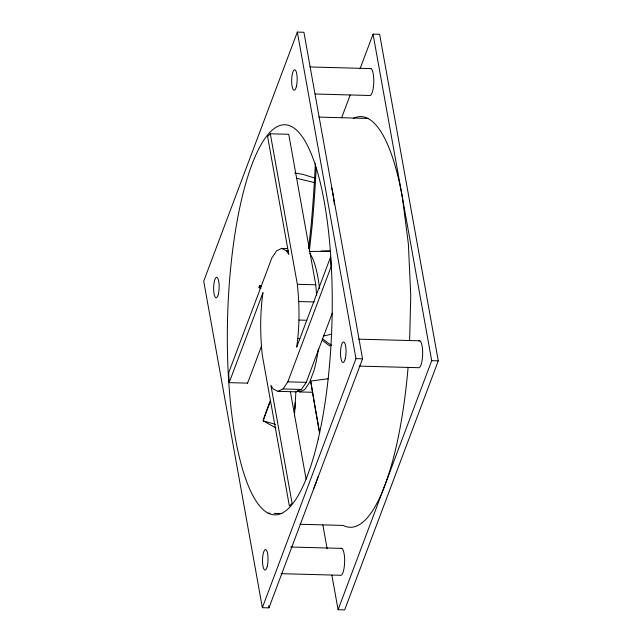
<?xml version="1.0" encoding="UTF-8"?>
<svg xmlns="http://www.w3.org/2000/svg" width="642" height="642" viewBox="0 0 642 642"><rect width="100%" height="100%" fill="white"/><g stroke="black" fill="none" stroke-linecap="round" stroke-linejoin="round"><path stroke-width="0.96" d="M409.628 340.148L410.76 295.721L408.368 243.904L402.373 197.407A205.376 54.987 -88.5 0 0 353.582 118.264M247.579 383.13L229.162 382.64L263.003 292.591C259.97 313.392 260.098 334.578 262.345 355.451L289.373 505.968L292.102 503.336L270.9 385.272L273.115 388.859L278.01 391.339L283.026 388.956L287.825 381.854L331.023 266.928L330.574 257.001L296.684 347.153C299.718 326.353 299.589 305.167 297.342 284.294L270.314 133.777L288.731 134.274L315.76 284.791L316.658 295.336M294.437 415.767L295.24 402.333M294.847 409.139L295.922 391.347M308.642 248.486L311.121 225.246A742.577 375.755 89.4 0 0 315.342 163.678M260.604 288.218L259.031 287.584L259.665 285.626A771.419 223.689 -72.9 0 1 261.663 286.308M297.334 32.1L203.723 281.148L262.361 607.685L268.942 607.862L362.553 358.814L303.915 32.277L297.334 32.1L355.973 358.637L262.361 607.685M228.664 372.817L271.863 257.891L276.662 250.797L281.678 248.406L287.496 248.558M341.737 117.47L350.179 95M360.034 68.782L373.058 34.138L379.639 34.315L438.277 360.852L344.666 609.9L338.085 609.723L331.898 575.296M247.539 383.242L261.679 345.613M278.01 391.339L296.427 391.837L301.443 389.445L306.25 382.351L332.235 313.208M338.085 609.723L431.697 360.676L373.058 34.138M270.314 133.777L267.586 136.409L288.788 254.481L286.573 250.886L281.678 248.406M297.278 390.705L299.726 391.949L304.749 389.55L309.548 382.447L313.802 371.124A71.495 19.14 -88.5 0 0 318.408 348.935M323.207 336.175L331.85 334.065M319.636 433.398A742.577 45.678 82.4 0 1 314.588 404.821L310.68 381.075L328.463 378.708M321.185 251.062L330.108 250.966M330.148 251.255L309.324 251.479L312.156 225.527A742.577 375.755 89.4 0 0 316.185 167.955M309.837 66.953L370.956 68.598M315.214 94.013L369.319 95.473A13.562 3.627 -88.5 0 0 373.764 82.072A13.562 3.627 -88.5 0 0 370.009 68.59M318.833 117.109L367.93 118.433M286.573 250.886L288.507 250.942M297.342 284.294L315.76 284.791M298.811 301.547L314.323 301.965M298.987 320.053L306.74 320.262M358.717 339.169L419.844 340.822M297.864 338.543L299.798 338.599M355.973 358.637L362.553 358.814M431.697 360.676L438.277 360.852M359.087 366.101L418.207 367.689A13.562 3.627 -88.5 0 0 422.653 354.288A13.562 3.627 -88.5 0 0 418.889 340.814M287.825 381.854L306.25 382.351M283.026 388.956L301.443 389.445M299.726 391.949L312.646 392.294M268.099 513.215L270.081 513.271M274.054 513.375L281.982 513.592M300.119 524.273L343.205 525.429A205.376 54.987 -88.5 0 0 384.895 485.256A205.135 54.923 -88.5 0 0 408.063 367.585M290.714 547.016L341.817 548.388M281.068 573.667L340.18 575.264A13.562 3.627 -88.5 0 0 344.634 561.854A13.562 3.627 -88.5 0 0 340.87 548.38M294.614 172.947L303.281 174.464L315.238 178.251M296.524 178.275L314.797 182.649M275.538 424.33L263.172 420.863L263.397 419.298A771.419 81.654 -76.6 0 1 270.146 400.953M261.238 286.26L259.665 285.626L261.487 286.388M275.94 427.941L263.172 420.863A771.419 81.654 -76.6 0 1 270.587 400.728M322.188 338.551L327.741 342.756A742.577 168.766 76.3 0 0 331.537 345.252M322.581 340.533L328.134 344.746A742.577 168.766 76.3 0 0 330.036 346.022M322.894 525.14L327.131 548.741M290.377 391.668L306.106 479.237M268.589 605.896L268.942 607.862M310.68 381.075L314.532 403.601A742.577 45.678 82.4 0 0 319.572 432.178M333.238 195.545L334.386 204.453M228.704 372.713L229.162 382.64M331.802 188.098A205.376 54.987 -88.5 0 1 333.222 195.585M318.44 475.762A205.135 54.923 -88.5 0 1 315.752 483.338M315.76 483.394A205.376 54.987 -88.5 0 1 313.705 488.634M309.821 253.365A71.495 19.14 -88.5 0 1 319.483 288.523M259.031 287.592A771.419 223.689 -72.9 0 1 261.029 288.266M296.435 86.253A10.256 2.745 -88.5 0 0 295.031 69.834A10.256 2.745 -88.5 0 0 291.781 83.893A10.256 2.745 -88.5 0 0 296.435 86.253M267.297 566.043A10.256 2.745 -88.5 0 0 265.9 549.624A10.256 2.745 -88.5 0 0 262.642 563.684A10.256 2.745 -88.5 0 0 267.297 566.043M218.408 293.827A10.256 2.745 -88.5 0 0 217.012 277.408A10.256 2.745 -88.5 0 0 213.754 291.468A10.256 2.745 -88.5 0 0 218.408 293.827M318.272 438.903A195.104 52.235 -88.5 0 0 291.596 126.57A195.104 52.235 -88.5 0 0 229.675 394.204A195.104 52.235 -88.5 0 0 318.272 438.903M345.316 358.477A10.256 2.745 -88.5 0 0 343.919 342.058A10.256 2.745 -88.5 0 0 340.661 356.117A10.256 2.745 -88.5 0 0 345.316 358.477"/></g></svg>
